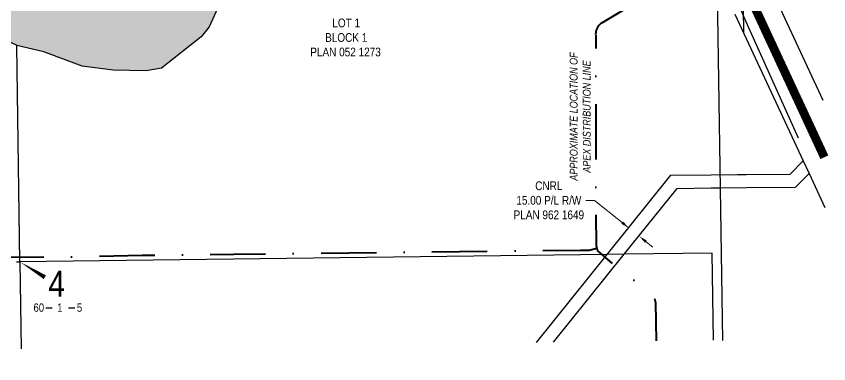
# Model space of a CAD drawing. Extents: x 57693 to 70573, y 5994359 to 6008381.
# Drawn here: x 59433 to 60364, y 5999142 to 5999540 of the extents above; entities that cross this region are included whole.
import ezdxf
from ezdxf.enums import TextEntityAlignment as Align

# ---------------------------------------------------------------- set-up
doc = ezdxf.new("R2010")
doc.units = 0
doc.header["$LTSCALE"] = 5
doc.header["$PDSIZE"] = -3
doc.linetypes.add('DASHDOT', pattern=[25.4, 12.7, -6.35, 0, -6.35])
doc.linetypes.add('foc-QUARTERLINE', pattern=[33, 25, -3, 2, -3])
doc.layers.get('Defpoints').update_dxf_attribs({"color": 9})
for name, color, linetype in [('10', 1, 'Continuous'), ('9', 3, 'Continuous'), ('AS-ROADS', 254, 'Continuous'), ('AS-TELEPHONE', 224, 'foc-TEL'), ('F-RW', 190, 'Continuous'), ('L-QSEC', 8, 'foc-QUARTERLINE'), ('L-SECLBL', 7, 'Continuous'), ('L-TITLEDB', 4, 'Continuous'), ('L-TITLEDB-T', 4, 'Continuous'), ('T-WATER', 160, 'Continuous'), ('T-WATER-H', 133, 'Continuous')]:
    doc.layers.add(name, color=color, linetype=linetype)
doc.layers.add('AS-RECON EXISTING', color=151, linetype='DASHDOT', lineweight=40)
doc.layers.add('F-RW-T', color=190, linetype='Continuous', lineweight=9)
doc.styles.add('80', font='ARIALN.TTF', dxfattribs={"height": 10})
doc.styles.add('80CG', font='ARIALN.TTF', dxfattribs={"height": 10})
doc.styles.add('80L', font='ARIALN.TTF', dxfattribs={"height": 10})
doc.styles.add('foc-LtypeFont', font='ARIALN.TTF', dxfattribs={"height": 7.35})
doc.styles.add('SIMPLEX', font='ARIALN.TTF')
doc.linetypes.add('foc-TEL', pattern='A,2,-1,["T",foc-LtypeFont,S=0.2,R=0,X=-0.425,Y=-0.75],-1.24,8', length=12.24)
doc.dimstyles.new('Compass 5 000', dxfattribs={"dimscale": 5, "dimtxt": 9, "dimasz": 2, "dimexe": 0.2, "dimexo": 0.0625, "dimgap": 0.5, "dimtad": 0, "dimtih": 1, "dimtoh": 1, "dimzin": 0, "dimdsep": 46, "dimtxsty": '80CG', "dimcen": 0.1, "dimse1": 1, "dimse2": 1, "dimclrd": 256, "dimclrt": 256, "dimaunit": 1, "dimadec": 4, "dimazin": 0, "dimtfac": 0.06, "dimtofl": 0, "dimtmove": 0, "dimatfit": 1, "dimfxl": 0.2, "dimtolj": 1, "dimtzin": 0, "dimlwd": -1, "dimarcsym": 0})

# ---------------------------------------------------------------- blocks, each defined once
blk = doc.blocks.new('L-SECLBL')
at = {"layer": '9', "color": 7}
for p, q in [((-5.08, -27.83), (-12.29, -27.83)), ((20.7, -27.83), (13.5, -27.83))]:
    blk.add_line(p, q, dxfattribs=at)
at = {"layer": '10', "color": 2, "style": 'SIMPLEX'}
blk.add_attdef('SEC', text='', height=30, dxfattribs=at).set_placement((0, 0), align=Align.MIDDLE)
at = {"layer": '10', "color": 5, "style": '80L'}
blk.add_attdef('TWP', text='', height=9.5, dxfattribs=at).set_placement((-14.43, -27.37), align=Align.MIDDLE_RIGHT)
blk.add_attdef('RGE', text='', height=9.5, dxfattribs=at).set_placement((3.62, -27.37), align=Align.MIDDLE_CENTER)
blk.add_attdef('MER', text='', height=9.5, dxfattribs=at).set_placement((23.17, -27.37), align=Align.MIDDLE_LEFT)
blk = doc.blocks.new('*D403')
at = {"layer": 'Defpoints', "color": 0, "transparency": 16777216}
for p in [(60160.33, 5999328.17), (60172.04, 5999318.77), (60135.45, 5999297.15)]:
    blk.add_point(p, dxfattribs=at)
at = {"layer": 'F-RW-T', "transparency": 16777216}
for p, q in [((60095.78, 5999328.96), (60085.78, 5999328.96)), ((60127.65, 5999303.41), (60095.78, 5999328.96)), ((60154.97, 5999281.5), (60162.77, 5999275.24))]:
    blk.add_line(p, q, dxfattribs=at)
for points in [[(60128.69, 5999304.71), (60126.61, 5999302.11), (60135.45, 5999297.15)], [(60156.01, 5999282.8), (60153.93, 5999280.2), (60147.17, 5999287.75)]]:
    blk.add_solid(points, dxfattribs=at)
at = {"layer": 'F-RW-T', "transparency": 16777216, "insert": (60043.54, 5999328.96), "char_height": 10, "attachment_point": 5, "style": '80CG'}
blk.add_mtext('\\A1;CNRL\\P15.00 P/L R/W\\PPLAN 962 1649', dxfattribs=at)

msp = doc.modelspace()

# ---------------------------------------------------------------- hatches: boundary and pattern name
at = {"layer": 'T-WATER-H'}
h = msp.add_hatch(color=256, dxfattribs=at)
h.dxf.hatch_style = 1
h.paths.add_polyline_path([(59528.149, 6000162.571), (59544.214, 6000114.139), (59550.066, 6000089.065), (59550.637, 6000087.302), (59551.829, 6000084.09), (59561.538, 6000064.102), (59563.782, 6000057.545), (59563.96, 6000057.066), (59563.743, 6000044.034), (59567.913, 6000032.806), (59572.698, 6000018.165), (59576.65, 6000004.29), (59579.974, 5999992.04), (59584.013, 5999977.653), (59588.042, 5999963.737), (59589.337, 5999958.8), (59624.428, 5999868.477), (59640.988, 5999822.759), (59657.078, 5999756.885), (59671.286, 5999708.952), (59683.239, 5999660.488), (59685.05, 5999621.679), (59679.084, 5999586.826), (59673.695, 5999571.409), (59654.208, 5999528.125), (59644.925, 5999516.385), (59599.428, 5999480.524), (59581.998, 5999477.411), (59543.899, 5999478.24), (59508.345, 5999482.971), (59464.42, 5999499.495), (59433.674, 5999506.758), (59433.064, 5999506.901), (59405.377, 5999519.436), (59380.283, 5999535.448), (59338.339, 5999577.26), (59272.362, 5999635.416), (59248.051, 5999651.266), (59141.333, 5999708.147), (59111.804, 5999719.077), (59026.263, 5999735.387), (58987.151, 5999736.014), (58908.673, 5999730.246), (58837.781, 5999718.183), (58820.787, 5999714.061), (58704.293, 5999705.349), (58648.099, 5999698.132), (58631.403, 5999694.317), (58627.83, 5999693.013), (58607.818, 5999685.703), (58570.464, 5999672.057), (58538.681, 5999662.125), (58505.233, 5999653.894), (58447.775, 5999626.5), (58422.212, 5999609.701), (58393.775, 5999577.542), (58377.15, 5999552.861), (58370.461, 5999539.329), (58354.718, 5999455.005), (58328.024, 5999359.866), (58303.656, 5999282.892), (58295.436, 5999243.121), (58292.907, 5999230.887), (58287.917, 5999196.229), (58286.572, 5999142.473), (58217.723, 5999141.514), (58216.928, 5999145.102), (58213.031, 5999182.965), (58212.712, 5999241.869), (58213.811, 5999256.875), (58218.267, 5999317.705), (58223.79, 5999352.618), (58225.695, 5999390.919), (58229.312, 5999407.795), (58238.714, 5999438.481), (58258.709, 5999480.093), (58275.894, 5999524.155), (58298.313, 5999564.568), (58336.685, 5999630.42), (58347.498, 5999644.862), (58363.881, 5999666.746), (58395.058, 5999697.052), (58420.523, 5999713.191), (58435.679, 5999718.886), (58448.923, 5999726.579), (58460.513, 5999736.092), (58474.325, 5999742.835), (58521.719, 5999757.158), (58555.223, 5999765.391), (58606.768, 5999771.002), (58610.906, 5999771.453), (58626.849, 5999772.896), (58668.469, 5999776.662), (58707.219, 5999776.387), (58725.572, 5999778.622), (58742.204, 5999782.797), (58837.41, 5999814.151), (58867.543, 5999825.422), (58900.623, 5999833.763), (58960.048, 5999833.981), (58994.666, 5999828.091), (59032.576, 5999825.336), (59049.389, 5999821.959), (59139.802, 5999810.02), (59198.995, 5999787.206), (59241.123, 5999765.844), (59281.589, 5999743.662), (59341.878, 5999700.424), (59372.289, 5999667.743), (59392.838, 5999647.552), (59425.764, 5999619.855), (59432.201, 5999616.18), (59464.678, 5999597.616), (59493.1, 5999584.882), (59524.145, 5999575.423), (59543.651, 5999574.869), (59562.435, 5999576.875), (59576.791, 5999583.395), (59587.284, 5999593.477), (59595.143, 5999606.145), (59599.14, 5999621.885), (59599.146, 5999641.621), (59597.045, 5999660.925), (59572.21, 5999741.82), (59559.63, 5999771.503), (59539.61, 5999856.476), (59520.118, 5999921.915), (59497.522, 5999981.462), (59481.575, 6000033.638), (59478.21, 6000044.682), (59474.06, 6000063.004), (59462.649, 6000113.45), (59449.748, 6000141.747), (59436.831, 6000161.323)])

# ---------------------------------------------------------------- linework, layer by layer
at = {"layer": 'AS-RECON EXISTING', "flags": 128}
for points in [[(57699.355, 5999849.908), (57809.418, 5999850.537), (57890.023, 5999852.031), (57899.541, 5999852.23), (57914.85, 5999852.638), (58040.993, 5999854.838), (58141.902, 5999856.708), (58148.94, 5999856.044), (58148.464, 5999850.756), (58150.422, 5999715.332), (58151.393, 5999619.736), (58151.474, 5999609.828), (58151.727, 5999591.295), (58153.072, 5999470.067), (58154.218, 5999375.211), (58155.621, 5999271.603), (58155.818, 5999268.677), (58155.55, 5999265.802), (58156.062, 5999265.682), (58156.255, 5999265.554), (58172.807, 5999262.099), (58349.259, 5999243.711), (58360.187, 5999245.255), (58361.759, 5999245.16), (58362.949, 5999245.104), (58367.447, 5999246.912), (58432.978, 5999251.518), (58434.62, 5999251.927), (58437.699, 5999251.271), (58640.768, 5999254.736), (58931.812, 5999258.548), (59316.837, 5999263.163), (59483.262, 5999264.23), (59496.372, 5999264.314), (59577.454, 5999265.94), (59682.346, 5999267.323), (59982.682, 5999270.736), (60079.78, 5999271.888), (60089.6, 5999271.82), (60098.597, 5999274.057)], [(60348.586, 5999680.845), (60330.574, 5999669.852), (60181.041, 5999578.585), (60104.519, 5999532.536), (60103.244, 5999531.681), (60102.063, 5999530.701), (60100.987, 5999529.606), (60100.029, 5999528.406), (60099.198, 5999527.116), (60098.503, 5999525.747), (60097.951, 5999524.315), (60097.547, 5999522.833), (60097.297, 5999521.319), (60097.202, 5999519.787), (60097.264, 5999518.253), (60097.357, 5999380.46), (60097.738, 5999277.101), (60098.597, 5999274.057), (60099.195, 5999271.226), (60116.268, 5999256.469), (60130.883, 5999245.142), (60161.064, 5999221.75), (60162.108, 5999220.539), (60163.039, 5999219.239), (60163.85, 5999217.861), (60164.533, 5999216.416), (60165.085, 5999214.916), (60165.499, 5999213.372), (60165.773, 5999211.797), (60166.69, 5999167.751)]]:
    msp.add_lwpolyline(points, dxfattribs=at)
at = {"layer": 'AS-ROADS', "const_width": 9.993, "flags": 128}
msp.add_lwpolyline([(57697.888, 6000038.208), (59594.943, 6000064.8), (59655.151, 6000064.8, -0.2742452), (60188.059, 5999747.501), (60359.465, 5999378.453)], format="xyb", dxfattribs=at)
at = {"layer": 'AS-TELEPHONE', "flags": 128}
msp.add_lwpolyline([(60242.851, 5999168.108), (60241.387, 5999268.08), (60233.035, 5999814.6), (60222.33, 5999839.959), (60218.915, 6000051.654), (60218.561, 6000082.25)], dxfattribs=at)
msp.add_lwpolyline([(59824.845, 6000014.907, -0.2236785), (60186.77, 5999705.882), (60193.575, 5999688.803), (60205.743, 5999666.595), (60229.164, 5999621.613), (60235.172, 5999612.668), (60250.521, 5999578.065), (60269.14, 5999535.103), (60329.228, 5999400.6)], format="xyb", dxfattribs=at)
at = {"layer": 'F-RW', "flags": 128}
for points in [[(60259.72, 5999358.466), (60269.784, 5999358.565), (60320.047, 5999359.063), (60335.134, 5999374.419)], [(60029.509, 5999166.01), (60110.499, 5999267.011), (60183.223, 5999357.691), (60229.582, 5999358.167), (60259.72, 5999358.466)], [(60239.85, 5999343.261), (60270.019, 5999343.559), (60326.398, 5999344.117), (60341.889, 5999359.882)], [(60048.924, 5999166.257), (60129.914, 5999267.251), (60190.486, 5999342.757), (60229.815, 5999343.162), (60239.85, 5999343.261)]]:
    msp.add_lwpolyline(points, dxfattribs=at)
at = {"layer": 'L-QSEC'}
for points in [[(58633.305, 5999248.186), (59437.062, 5999258.427)], [(59437.062, 5999258.427), (59438.422, 5999158.511)]]:
    msp.add_lwpolyline(points, dxfattribs=at)
at = {"layer": 'L-SECLBL', "flags": 128}
msp.add_lwpolyline([(59437.062, 5999258.427, 0, 5, 0), (59465.748, 5999240.814, 5, 5, 0)], format="xyseb", dxfattribs=at)
at = {"layer": 'L-TITLEDB'}
for points in [[(60267.266, 5999520.389), (60265.7, 5999642.908)], [(60358.141, 5999443.552), (60265.7, 5999642.908)], [(60256.874, 5999542.72), (60267.266, 5999520.389)], [(60267.266, 5999520.389), (60335.134, 5999374.419)], [(60335.134, 5999374.419), (60341.889, 5999359.882)], [(60341.889, 5999359.882), (60359.98, 5999320.95)]]:
    msp.add_lwpolyline(points, dxfattribs=at)
at = {"layer": 'L-TITLEDB', "flags": 128}
for points in [[(59437.062, 5999258.427), (59433.674, 5999506.758)], [(60232.384, 5999168.584), (60230.936, 5999268.507), (60129.914, 5999267.251), (60110.499, 5999267.011), (59437.062, 5999258.427)]]:
    msp.add_lwpolyline(points, dxfattribs=at)
at = {"layer": 'T-WATER', "flags": 128}
msp.add_lwpolyline([(59673.695, 5999571.409), (59654.208, 5999528.125), (59644.925, 5999516.385), (59599.428, 5999480.524), (59581.998, 5999477.411), (59543.899, 5999478.24), (59508.345, 5999482.971), (59464.42, 5999499.495), (59433.674, 5999506.758), (59433.064, 5999506.901), (59405.377, 5999519.436)], dxfattribs=at)

# ---------------------------------------------------------------- block references
at = {"layer": 'L-SECLBL'}
msp.add_blockref('L-SECLBL', (59479.309, 5999233.301), dxfattribs=at).add_auto_attribs({'SEC': '4', 'TWP': '60', 'RGE': '1', 'MER': '5'})

# ---------------------------------------------------------------- texts
at = {"layer": 'AS-RECON EXISTING', "insert": (60067.576, 5999351.984), "char_height": 8.99233, "attachment_point": 1, "rotation": 90.037139, "style": '80'}
msp.add_mtext_dynamic_manual_height_columns('\\pi-0.43348;{\\fArial Narrow|b0|i1|c0|p18;APPROXIMATE LOCATION OF \\P\\pi8.7521;APEX DISTRIBUTION LINE}', width=146.7459, gutter_width=44.962, heights=[0], dxfattribs=at)
at = {"layer": 'L-TITLEDB-T', "insert": (59767.057, 5999537.481), "char_height": 10, "attachment_point": 1, "rotation": 0.021283, "style": '80'}
msp.add_mtext_dynamic_manual_height_columns('\\pi28.256;LOT 1\\P\\pi19.995;BLOCK 1\\P\\pi2.9763;PLAN 052 1273', width=85.41378, gutter_width=44.931, heights=[0], dxfattribs=at)

# ---------------------------------------------------------------- dimensions: what is measured, and where the dimension line sits
at = {"layer": 'F-RW-T', "color": 1}
dim = msp.add_linear_dim(base=(60135.45, 5999297.15), p1=(60172.044, 5999318.772), p2=(60160.327, 5999328.169), angle=141.271075, text='CNRL\\P15.00 P/L R/W\\PPLAN 962 1649', dimstyle='Compass 5 000', dxfattribs=at)
dim.commit()
dim.dimension.update_dxf_attribs({"geometry": '*D403', "text_midpoint": (60043.538, 5999328.962), "dimtype": 161})

doc.saveas('drawing.dxf')
